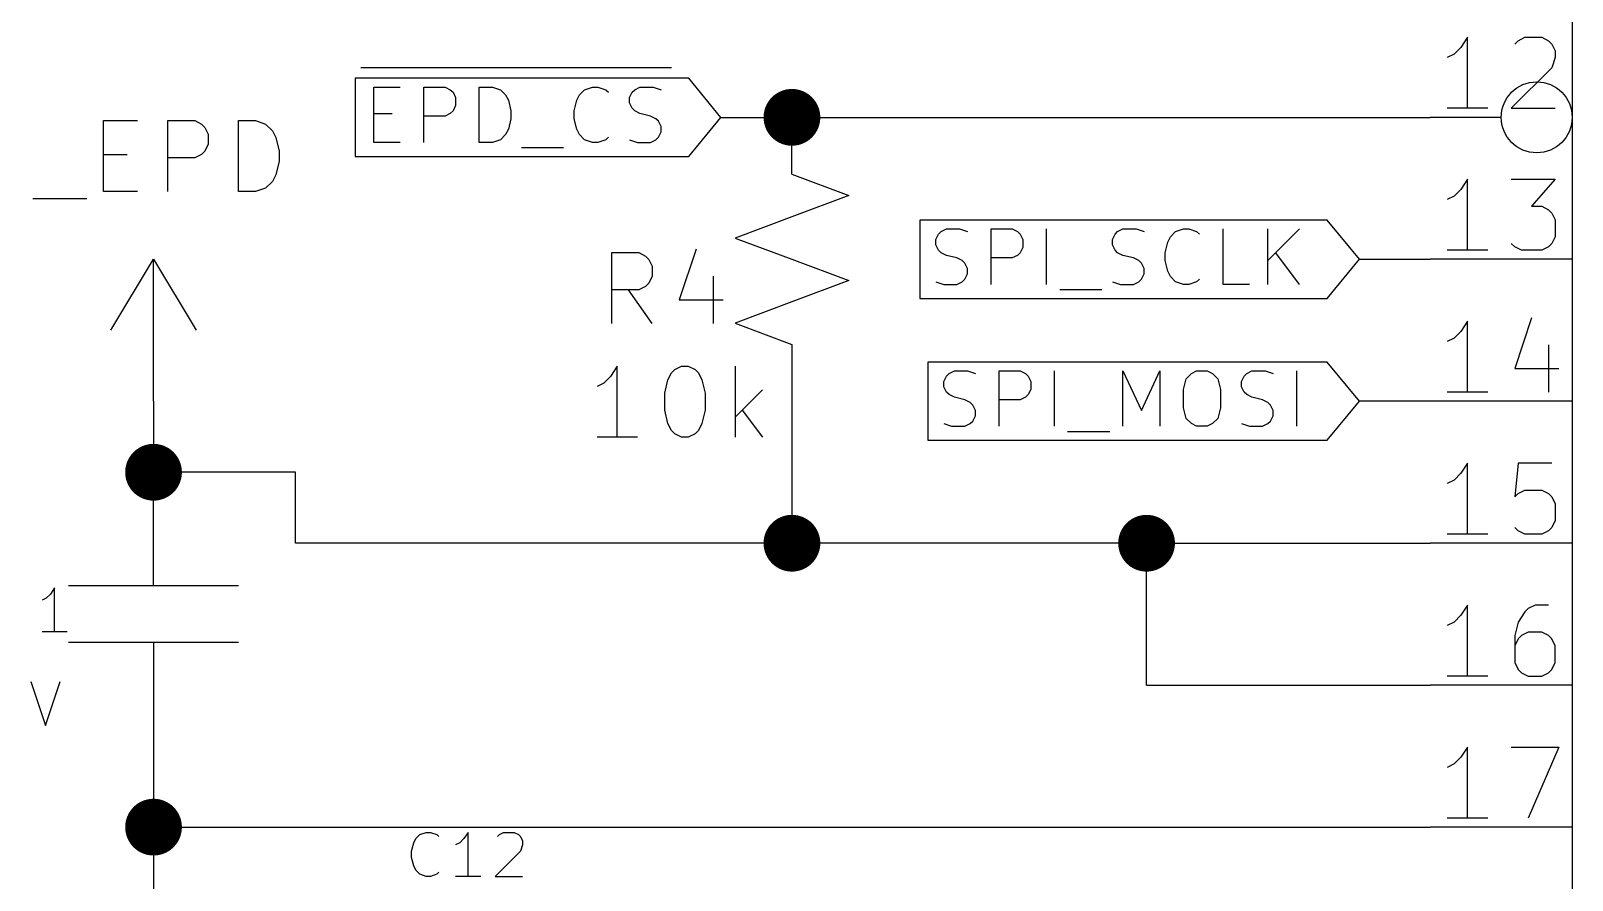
# Model space of a CAD drawing. Extents: x 0.4 to 16.1, y -11.3 to -0.4.
# Drawn here: x 10.164 to 11.25, y -2.487 to -1.889 of the extents above; entities that cross this region are included whole.
import ezdxf

# ---------------------------------------------------------------- set-up
doc = ezdxf.new("R2010")
doc.units = 0
doc.header["$MEASUREMENT"] = 0
for name, color, linetype in [('CYAN2', 4, 'CONTINUOUS'), ('GREEN2', 3, 'CONTINUOUS'), ('LYELLOW', 51, 'CONTINUOUS'), ('RED2', 1, 'CONTINUOUS')]:
    doc.layers.add(name, color=color, linetype=linetype)

msp = doc.modelspace()

# ---------------------------------------------------------------- linework, layer by layer
at = {"layer": 'CYAN2', "linetype": 'CONTINUOUS'}
for p, q in [((10.2148, -2.0023), (10.2148, -1.9523)), ((10.2148, -1.9523), (10.2386, -1.9523)), ((10.26, -2.0023), (10.26, -1.9523)), ((10.26, -1.9523), (10.279, -1.9523)), ((10.279, -1.9523), (10.2838, -1.95469)), ((10.2838, -1.95469), (10.2862, -1.95706)), ((10.31, -2.0023), (10.31, -1.9523)), ((10.31, -1.9523), (10.3219, -1.9523)), ((10.3219, -1.9523), (10.329, -1.95469)), ((10.329, -1.95469), (10.3338, -1.95944)), ((10.2862, -1.95706), (10.2886, -1.96183)), ((10.2886, -1.96183), (10.2886, -1.96897)), ((10.3338, -1.95944), (10.3362, -1.96421)), ((10.3362, -1.96421), (10.3386, -1.97373)), ((10.2148, -1.97611), (10.2314, -1.97611)), ((10.2838, -1.97611), (10.279, -1.97849)), ((10.2862, -1.97373), (10.2838, -1.97611)), ((10.2886, -1.96897), (10.2862, -1.97373)), ((10.3386, -1.97373), (10.3386, -1.98087)), ((10.279, -1.97849), (10.26, -1.97849)), ((10.3386, -1.98087), (10.3362, -1.9904)), ((10.3338, -1.99516), (10.329, -1.99992)), ((10.3362, -1.9904), (10.3338, -1.99516)), ((10.1648, -2.00706), (10.2029, -2.00706)), ((10.2386, -2.0023), (10.2148, -2.0023)), ((10.3219, -2.0023), (10.31, -2.0023)), ((10.329, -1.99992), (10.3219, -2.0023)), ((10.573, -2.0953), (10.573, -2.0453)), ((10.573, -2.0453), (10.5921, -2.0453)), ((10.5921, -2.0453), (10.5968, -2.04769)), ((10.5968, -2.04769), (10.5992, -2.05006)), ((10.5992, -2.05006), (10.6016, -2.05483)), ((10.6326, -2.04292), (10.6206, -2.07863)), ((10.6016, -2.06197), (10.5992, -2.06673)), ((10.6016, -2.05483), (10.6016, -2.06197)), ((10.6445, -2.06197), (10.6445, -2.0953)), ((10.5921, -2.07149), (10.573, -2.07149)), ((10.6016, -2.0953), (10.5849, -2.07149)), ((10.5968, -2.06911), (10.5921, -2.07149)), ((10.5992, -2.06673), (10.5968, -2.06911)), ((10.6206, -2.07863), (10.6516, -2.07863)), ((10.5769, -2.1253), (10.5722, -2.13244)), ((10.5769, -2.1753), (10.5769, -2.1253)), ((10.615, -2.13006), (10.6174, -2.12769)), ((10.6174, -2.12769), (10.6222, -2.1253)), ((10.6222, -2.1253), (10.6269, -2.1253)), ((10.6269, -2.1253), (10.6317, -2.12769)), ((10.6317, -2.12769), (10.6341, -2.13006)), ((10.6603, -2.1753), (10.6603, -2.1253)), ((10.5674, -2.13721), (10.5626, -2.13959)), ((10.5722, -2.13244), (10.5674, -2.13721)), ((10.6103, -2.14435), (10.6126, -2.13483)), ((10.6126, -2.13483), (10.615, -2.13006)), ((10.6341, -2.13006), (10.6365, -2.13483)), ((10.6365, -2.13483), (10.6388, -2.14435)), ((10.6103, -2.15626), (10.6103, -2.14435)), ((10.6388, -2.14435), (10.6388, -2.15626)), ((10.6793, -2.14197), (10.6603, -2.16102)), ((10.6126, -2.16578), (10.6103, -2.15626)), ((10.6388, -2.15626), (10.6365, -2.16578)), ((10.665, -2.15626), (10.6793, -2.1753)), ((10.615, -2.17054), (10.6126, -2.16578)), ((10.6174, -2.17292), (10.615, -2.17054)), ((10.6222, -2.1753), (10.6174, -2.17292)), ((10.6317, -2.17292), (10.6269, -2.1753)), ((10.6341, -2.17054), (10.6317, -2.17292)), ((10.6365, -2.16578), (10.6341, -2.17054)), ((10.5912, -2.1753), (10.5626, -2.1753)), ((10.6269, -2.1753), (10.6222, -2.1753)), ((10.1803, -2.28135), (10.1773, -2.28578)), ((10.1803, -2.31235), (10.1803, -2.28135)), ((10.1744, -2.28873), (10.1714, -2.29021)), ((10.1773, -2.28578), (10.1744, -2.28873)), ((10.1891, -2.31235), (10.1714, -2.31235)), ((10.1635, -2.34735), (10.1738, -2.37835)), ((10.1738, -2.37835), (10.1842, -2.34735)), ((10.4348, -2.45811), (10.4378, -2.45517)), ((10.4378, -2.45517), (10.4422, -2.45369)), ((10.4422, -2.45369), (10.4452, -2.45369)), ((10.4452, -2.45369), (10.4496, -2.45517)), ((10.4496, -2.45517), (10.4511, -2.45664)), ((10.4717, -2.45369), (10.4688, -2.45811)), ((10.4717, -2.48469), (10.4717, -2.45369)), ((10.4924, -2.45664), (10.4939, -2.45517)), ((10.4939, -2.45517), (10.4968, -2.45369)), ((10.4968, -2.45369), (10.5042, -2.45369)), ((10.5042, -2.45369), (10.5072, -2.45517)), ((10.5072, -2.45517), (10.5086, -2.45664)), ((10.4319, -2.46697), (10.4334, -2.46107)), ((10.4334, -2.46107), (10.4348, -2.45811)), ((10.4658, -2.46107), (10.4629, -2.46254)), ((10.4688, -2.45811), (10.4658, -2.46107)), ((10.5086, -2.45664), (10.5101, -2.45959)), ((10.5101, -2.46254), (10.5086, -2.46697)), ((10.5101, -2.45959), (10.5101, -2.46254)), ((10.4319, -2.4714), (10.4319, -2.46697)), ((10.4334, -2.47731), (10.4319, -2.4714)), ((10.5086, -2.46697), (10.4909, -2.48469)), ((10.4348, -2.48026), (10.4334, -2.47731)), ((10.4378, -2.48321), (10.4348, -2.48026)), ((10.4422, -2.48469), (10.4378, -2.48321)), ((10.4452, -2.48469), (10.4422, -2.48469)), ((10.4496, -2.48321), (10.4452, -2.48469)), ((10.4511, -2.48174), (10.4496, -2.48321)), ((10.4806, -2.48469), (10.4629, -2.48469)), ((10.4909, -2.48469), (10.5101, -2.48469))]:
    msp.add_line(p, q, dxfattribs=at)
at = {"layer": 'GREEN2', "linetype": 'CONTINUOUS'}
for p, q in [((10.65, -1.95), (10.7, -1.95)), ((10.7, -1.95), (11.15, -1.95)), ((11.1, -2.05), (11.15, -2.05)), ((10.25, -2.15), (10.25, -2.2)), ((10.7, -2.15), (10.7, -2.25)), ((11.15, -2.15), (11.1, -2.15)), ((10.35, -2.2), (10.25, -2.2)), ((10.35, -2.25), (10.35, -2.2)), ((10.7, -2.25), (10.35, -2.25)), ((10.95, -2.25), (10.7, -2.25)), ((10.95, -2.35), (10.95, -2.25)), ((10.95, -2.25), (11.15, -2.25)), ((10.95, -2.35), (11.15, -2.35)), ((10.25, -2.4), (10.25, -2.45)), ((10.25, -2.45), (10.25, -2.55)), ((10.25, -2.45), (11.15, -2.45))]:
    msp.add_line(p, q, dxfattribs=at)
at = {"layer": 'GREEN2', "const_width": 0.02}
for points in [[(10.69, -1.95, 1), (10.71, -1.95, 1)], [(10.24, -2.2, 1), (10.26, -2.2, 1)], [(10.69, -2.25, 1), (10.71, -2.25, 1)], [(10.94, -2.25, 1), (10.96, -2.25, 1)], [(10.24, -2.45, 1), (10.26, -2.45, 1)]]:
    msp.add_lwpolyline(points, format="xyb", close=True, dxfattribs=at)
at = {"layer": 'LYELLOW', "linetype": 'CONTINUOUS'}
msp.add_line((11.25, -0.75), (11.25, -3.25), dxfattribs=at)
at = {"layer": 'RED2', "linetype": 'CONTINUOUS'}
for p, q in [((11.25, -0.75), (11.25, -3.25)), ((11.25, -0.75), (11.25, -3.25)), ((11.1714, -1.90076), (11.1667, -1.90552)), ((11.1762, -1.89361), (11.1714, -1.90076)), ((11.1762, -1.94361), (11.1762, -1.89361)), ((11.2095, -1.89837), (11.2119, -1.896)), ((11.2119, -1.896), (11.2167, -1.89361)), ((11.2167, -1.89361), (11.2286, -1.89361)), ((11.2286, -1.89361), (11.2333, -1.896)), ((11.2333, -1.896), (11.2357, -1.89837)), ((11.2357, -1.89837), (11.2381, -1.90314)), ((11.1667, -1.90552), (11.1619, -1.9079)), ((11.2381, -1.9079), (11.2357, -1.91504)), ((11.2381, -1.90314), (11.2381, -1.9079)), ((10.6274, -1.9225), (10.3922, -1.9225)), ((10.3922, -1.9225), (10.3922, -1.95)), ((10.3961, -1.9149), (10.4313, -1.9149)), ((10.4313, -1.9149), (10.4703, -1.9149)), ((10.4703, -1.9149), (10.5093, -1.9149)), ((10.5093, -1.9149), (10.5391, -1.9149)), ((10.5391, -1.9149), (10.5781, -1.9149)), ((10.5781, -1.9149), (10.6152, -1.9149)), ((10.65, -1.95), (10.6274, -1.9225)), ((11.2357, -1.91504), (11.2071, -1.94361)), ((10.4053, -1.96764), (10.4053, -1.92864)), ((10.4053, -1.92864), (10.4239, -1.92864)), ((10.4406, -1.96764), (10.4406, -1.92864)), ((10.4406, -1.92864), (10.4555, -1.92864)), ((10.4555, -1.92864), (10.4592, -1.9305)), ((10.4592, -1.9305), (10.4611, -1.93235)), ((10.4611, -1.93235), (10.4629, -1.93607)), ((10.4796, -1.96764), (10.4796, -1.92864)), ((10.4796, -1.92864), (10.4889, -1.92864)), ((10.4889, -1.92864), (10.4945, -1.9305)), ((10.4945, -1.9305), (10.4982, -1.93421)), ((10.5502, -1.93421), (10.5539, -1.9305)), ((10.5539, -1.9305), (10.5595, -1.92864)), ((10.5595, -1.92864), (10.5632, -1.92864)), ((10.5632, -1.92864), (10.5688, -1.9305)), ((10.5688, -1.9305), (10.5706, -1.93235)), ((10.5855, -1.93607), (10.5873, -1.93235)), ((10.5873, -1.93235), (10.5892, -1.9305)), ((10.5892, -1.9305), (10.5929, -1.92864)), ((10.5929, -1.92864), (10.6022, -1.92864)), ((10.6022, -1.92864), (10.6078, -1.9305)), ((10.4629, -1.94164), (10.4611, -1.94535)), ((10.4629, -1.93607), (10.4629, -1.94164)), ((10.4982, -1.93421), (10.5001, -1.93793)), ((10.5001, -1.93793), (10.5019, -1.94535)), ((10.5465, -1.94535), (10.5483, -1.93793)), ((10.5483, -1.93793), (10.5502, -1.93421)), ((10.5855, -1.93978), (10.5855, -1.93607)), ((10.5873, -1.9435), (10.5855, -1.93978)), ((10.5892, -1.94535), (10.5873, -1.9435)), ((11.1905, -1.94361), (11.1619, -1.94361)), ((11.2071, -1.94361), (11.2381, -1.94361)), ((10.3922, -1.95), (10.3922, -1.9775)), ((10.4053, -1.94721), (10.4183, -1.94721)), ((10.4555, -1.94907), (10.4406, -1.94907)), ((10.4592, -1.94721), (10.4555, -1.94907)), ((10.4611, -1.94535), (10.4592, -1.94721)), ((10.5019, -1.95093), (10.5001, -1.95835)), ((10.5019, -1.94535), (10.5019, -1.95093)), ((10.5465, -1.95093), (10.5465, -1.94535)), ((10.5483, -1.95835), (10.5465, -1.95093)), ((10.5929, -1.94721), (10.5892, -1.94535)), ((10.6003, -1.94907), (10.5929, -1.94721)), ((10.6041, -1.95093), (10.6003, -1.94907)), ((10.6059, -1.95278), (10.6041, -1.95093)), ((10.6078, -1.9565), (10.6059, -1.95278)), ((10.6274, -1.9775), (10.65, -1.95)), ((10.7, -1.99), (10.7, -1.95)), ((11.2, -1.95), (11.15, -1.95)), ((10.4945, -1.96578), (10.4889, -1.96764)), ((10.4982, -1.96207), (10.4945, -1.96578)), ((10.5001, -1.95835), (10.4982, -1.96207)), ((10.5502, -1.96207), (10.5483, -1.95835)), ((10.5539, -1.96578), (10.5502, -1.96207)), ((10.5595, -1.96764), (10.5539, -1.96578)), ((10.5688, -1.96578), (10.5632, -1.96764)), ((10.5706, -1.96393), (10.5688, -1.96578)), ((10.5855, -1.96578), (10.5911, -1.96764)), ((10.6003, -1.96764), (10.6041, -1.96578)), ((10.6041, -1.96578), (10.6059, -1.96393)), ((10.6059, -1.96393), (10.6078, -1.96021)), ((10.6078, -1.96021), (10.6078, -1.9565)), ((10.4239, -1.96764), (10.4053, -1.96764)), ((10.4889, -1.96764), (10.4796, -1.96764)), ((10.5093, -1.97135), (10.5391, -1.97135)), ((10.5632, -1.96764), (10.5595, -1.96764)), ((10.5911, -1.96764), (10.6003, -1.96764)), ((10.3922, -1.9775), (10.6274, -1.9775)), ((10.7, -1.99), (10.74, -2.005)), ((11.1762, -1.99361), (11.1714, -2.00076)), ((11.1762, -2.04361), (11.1762, -1.99361)), ((11.2071, -1.99361), (11.2381, -1.99361)), ((11.2381, -1.99361), (11.2214, -2.01266)), ((10.74, -2.005), (10.7, -2.02)), ((11.1667, -2.00552), (11.1619, -2.0079)), ((11.1714, -2.00076), (11.1667, -2.00552)), ((10.7, -2.02), (10.66, -2.035)), ((11.2214, -2.01266), (11.2286, -2.01266)), ((11.2286, -2.01266), (11.2333, -2.01504)), ((11.2333, -2.01504), (11.2357, -2.01742)), ((11.2357, -2.01742), (11.2381, -2.02219)), ((11.0774, -2.0225), (10.7902, -2.0225)), ((10.7902, -2.0225), (10.7902, -2.05)), ((10.8033, -2.03235), (10.8052, -2.0305)), ((10.8052, -2.0305), (10.8089, -2.02864)), ((10.8089, -2.02864), (10.8182, -2.02864)), ((10.8182, -2.02864), (10.8238, -2.0305)), ((10.8405, -2.06764), (10.8405, -2.02864)), ((10.8405, -2.02864), (10.8553, -2.02864)), ((10.8553, -2.02864), (10.8591, -2.0305)), ((10.8591, -2.0305), (10.8609, -2.03235)), ((10.8795, -2.06764), (10.8795, -2.02864)), ((10.9278, -2.03235), (10.9296, -2.0305)), ((10.9296, -2.0305), (10.9333, -2.02864)), ((10.9333, -2.02864), (10.9426, -2.02864)), ((10.9426, -2.02864), (10.9482, -2.0305)), ((10.9668, -2.03421), (10.9705, -2.0305)), ((10.9705, -2.0305), (10.9761, -2.02864)), ((10.9761, -2.02864), (10.9798, -2.02864)), ((10.9798, -2.02864), (10.9853, -2.0305)), ((10.9853, -2.0305), (10.9872, -2.03235)), ((11.0039, -2.06764), (11.0039, -2.02864)), ((11.0355, -2.06764), (11.0355, -2.02864)), ((11.0578, -2.02864), (11.0355, -2.05093)), ((11.1, -2.05), (11.0774, -2.0225)), ((11.2381, -2.02219), (11.2381, -2.03409)), ((10.66, -2.035), (10.7, -2.05)), ((10.8015, -2.03607), (10.8033, -2.03235)), ((10.8015, -2.03978), (10.8015, -2.03607)), ((10.8033, -2.0435), (10.8015, -2.03978)), ((10.8609, -2.03235), (10.8628, -2.03607)), ((10.8628, -2.04164), (10.8609, -2.04535)), ((10.8628, -2.03607), (10.8628, -2.04164)), ((10.9259, -2.03607), (10.9278, -2.03235)), ((10.9259, -2.03978), (10.9259, -2.03607)), ((10.9278, -2.0435), (10.9259, -2.03978)), ((10.9631, -2.04535), (10.9649, -2.03793)), ((10.9649, -2.03793), (10.9668, -2.03421)), ((11.2095, -2.04123), (11.2071, -2.03885)), ((11.2143, -2.04361), (11.2095, -2.04123)), ((11.2333, -2.04123), (11.2286, -2.04361)), ((11.2357, -2.03885), (11.2333, -2.04123)), ((11.2381, -2.03409), (11.2357, -2.03885)), ((10.22, -2.1), (10.25, -2.05)), ((10.25, -2.15), (10.25, -2.05)), ((10.25, -2.05), (10.28, -2.1)), ((10.7, -2.05), (10.74, -2.065)), ((10.7902, -2.05), (10.7902, -2.0775)), ((10.8052, -2.04535), (10.8033, -2.0435)), ((10.8089, -2.04721), (10.8052, -2.04535)), ((10.8163, -2.04907), (10.8089, -2.04721)), ((10.8201, -2.05093), (10.8163, -2.04907)), ((10.8219, -2.05278), (10.8201, -2.05093)), ((10.8238, -2.0565), (10.8219, -2.05278)), ((10.8553, -2.04907), (10.8405, -2.04907)), ((10.8591, -2.04721), (10.8553, -2.04907)), ((10.8609, -2.04535), (10.8591, -2.04721)), ((10.9296, -2.04535), (10.9278, -2.0435)), ((10.9333, -2.04721), (10.9296, -2.04535)), ((10.9408, -2.04907), (10.9333, -2.04721)), ((10.9445, -2.05093), (10.9408, -2.04907)), ((10.9463, -2.05278), (10.9445, -2.05093)), ((10.9482, -2.0565), (10.9463, -2.05278)), ((10.9631, -2.05093), (10.9631, -2.04535)), ((10.9649, -2.05835), (10.9631, -2.05093)), ((11.0578, -2.06764), (11.0411, -2.04535)), ((11.0774, -2.0775), (11.1, -2.05)), ((11.25, -2.05), (11.15, -2.05)), ((11.1905, -2.04361), (11.1619, -2.04361)), ((11.2286, -2.04361), (11.2143, -2.04361)), ((10.8201, -2.06578), (10.8219, -2.06393)), ((10.8219, -2.06393), (10.8238, -2.06021)), ((10.8238, -2.06021), (10.8238, -2.0565)), ((10.9445, -2.06578), (10.9463, -2.06393)), ((10.9463, -2.06393), (10.9482, -2.06021)), ((10.9482, -2.06021), (10.9482, -2.0565)), ((10.9668, -2.06207), (10.9649, -2.05835)), ((10.9705, -2.06578), (10.9668, -2.06207)), ((10.9872, -2.06393), (10.9853, -2.06578)), ((10.74, -2.065), (10.7, -2.08)), ((10.8015, -2.06578), (10.8071, -2.06764)), ((10.8071, -2.06764), (10.8163, -2.06764)), ((10.8163, -2.06764), (10.8201, -2.06578)), ((10.8888, -2.07135), (10.9185, -2.07135)), ((10.9259, -2.06578), (10.9315, -2.06764)), ((10.9315, -2.06764), (10.9408, -2.06764)), ((10.9408, -2.06764), (10.9445, -2.06578)), ((10.9761, -2.06764), (10.9705, -2.06578)), ((10.9798, -2.06764), (10.9761, -2.06764)), ((10.9853, -2.06578), (10.9798, -2.06764)), ((11.0225, -2.06764), (11.0039, -2.06764)), ((10.7, -2.08), (10.66, -2.095)), ((10.7902, -2.0775), (11.0774, -2.0775)), ((10.66, -2.095), (10.7, -2.11)), ((11.1762, -2.09361), (11.1714, -2.10076)), ((11.1762, -2.14361), (11.1762, -2.09361)), ((11.2214, -2.09123), (11.2095, -2.12694)), ((11.1667, -2.10552), (11.1619, -2.1079)), ((11.1714, -2.10076), (11.1667, -2.10552)), ((10.7, -2.11), (10.7, -2.15)), ((11.2333, -2.11028), (11.2333, -2.14361)), ((11.0774, -2.1225), (10.7958, -2.1225)), ((10.7958, -2.1225), (10.7958, -2.15)), ((10.8108, -2.1305), (10.8145, -2.12864)), ((10.8145, -2.12864), (10.8238, -2.12864)), ((10.8238, -2.12864), (10.8293, -2.1305)), ((10.8461, -2.16764), (10.8461, -2.12864)), ((10.8461, -2.12864), (10.8609, -2.12864)), ((10.8609, -2.12864), (10.8646, -2.1305)), ((10.8851, -2.16764), (10.8851, -2.12864)), ((10.9333, -2.16764), (10.9333, -2.12864)), ((10.9333, -2.12864), (10.9463, -2.1565)), ((10.9463, -2.1565), (10.9593, -2.12864)), ((10.9593, -2.12864), (10.9593, -2.16764)), ((10.9816, -2.1305), (10.9853, -2.12864)), ((10.9853, -2.12864), (10.9928, -2.12864)), ((10.9928, -2.12864), (10.9965, -2.1305)), ((11.0206, -2.1305), (11.0243, -2.12864)), ((11.0243, -2.12864), (11.0336, -2.12864)), ((11.0336, -2.12864), (11.0392, -2.1305)), ((11.0559, -2.16764), (11.0559, -2.12864)), ((11.1, -2.15), (11.0774, -2.1225)), ((11.2095, -2.12694), (11.2405, -2.12694)), ((10.8071, -2.13607), (10.8089, -2.13235)), ((10.8071, -2.13978), (10.8071, -2.13607)), ((10.8089, -2.1435), (10.8071, -2.13978)), ((10.8089, -2.13235), (10.8108, -2.1305)), ((10.8646, -2.1305), (10.8665, -2.13235)), ((10.8665, -2.13235), (10.8683, -2.13607)), ((10.8683, -2.13607), (10.8683, -2.14164)), ((10.9761, -2.14164), (10.9779, -2.13421)), ((10.9779, -2.13421), (10.9816, -2.1305)), ((10.9965, -2.1305), (11.0002, -2.13421)), ((11.0002, -2.13421), (11.0021, -2.14164)), ((11.0169, -2.13607), (11.0188, -2.13235)), ((11.0169, -2.13978), (11.0169, -2.13607)), ((11.0188, -2.1435), (11.0169, -2.13978)), ((11.0188, -2.13235), (11.0206, -2.1305)), ((10.7958, -2.15), (10.7958, -2.1775)), ((10.8108, -2.14535), (10.8089, -2.1435)), ((10.8145, -2.14721), (10.8108, -2.14535)), ((10.8219, -2.14907), (10.8145, -2.14721)), ((10.8256, -2.15093), (10.8219, -2.14907)), ((10.8275, -2.15278), (10.8256, -2.15093)), ((10.8609, -2.14907), (10.8461, -2.14907)), ((10.8646, -2.14721), (10.8609, -2.14907)), ((10.8665, -2.14535), (10.8646, -2.14721)), ((10.8683, -2.14164), (10.8665, -2.14535)), ((10.9761, -2.15464), (10.9761, -2.14164)), ((11.0021, -2.14164), (11.0021, -2.15464)), ((11.0206, -2.14535), (11.0188, -2.1435)), ((11.0243, -2.14721), (11.0206, -2.14535)), ((11.0318, -2.14907), (11.0243, -2.14721)), ((11.0355, -2.15093), (11.0318, -2.14907)), ((11.0373, -2.15278), (11.0355, -2.15093)), ((11.0774, -2.1775), (11.1, -2.15)), ((11.25, -2.15), (11.15, -2.15)), ((11.1905, -2.14361), (11.1619, -2.14361)), ((10.8293, -2.1565), (10.8275, -2.15278)), ((10.8275, -2.16393), (10.8293, -2.16021)), ((10.8293, -2.16021), (10.8293, -2.1565)), ((10.9779, -2.16207), (10.9761, -2.15464)), ((10.9816, -2.16578), (10.9779, -2.16207)), ((11.0002, -2.16207), (10.9965, -2.16578)), ((11.0021, -2.15464), (11.0002, -2.16207)), ((11.0392, -2.1565), (11.0373, -2.15278)), ((11.0373, -2.16393), (11.0392, -2.16021)), ((11.0392, -2.16021), (11.0392, -2.1565)), ((10.8071, -2.16578), (10.8126, -2.16764)), ((10.8126, -2.16764), (10.8219, -2.16764)), ((10.8219, -2.16764), (10.8256, -2.16578)), ((10.8256, -2.16578), (10.8275, -2.16393)), ((10.8943, -2.17135), (10.9241, -2.17135)), ((10.9853, -2.16764), (10.9816, -2.16578)), ((10.9928, -2.16764), (10.9853, -2.16764)), ((10.9965, -2.16578), (10.9928, -2.16764)), ((11.0169, -2.16578), (11.0225, -2.16764)), ((11.0225, -2.16764), (11.0318, -2.16764)), ((11.0318, -2.16764), (11.0355, -2.16578)), ((11.0355, -2.16578), (11.0373, -2.16393)), ((10.7958, -2.1775), (11.0774, -2.1775)), ((11.1762, -2.19361), (11.1714, -2.20076)), ((11.1762, -2.24361), (11.1762, -2.19361)), ((11.2119, -2.19361), (11.2095, -2.21742)), ((11.2357, -2.19361), (11.2119, -2.19361)), ((10.25, -2.28), (10.25, -2.2)), ((11.1667, -2.20552), (11.1619, -2.2079)), ((11.1714, -2.20076), (11.1667, -2.20552)), ((11.2095, -2.21742), (11.2119, -2.21504)), ((11.2119, -2.21504), (11.2167, -2.21266)), ((11.2167, -2.21266), (11.2286, -2.21266)), ((11.2286, -2.21266), (11.2333, -2.21504)), ((11.2333, -2.21504), (11.2357, -2.21742)), ((11.2357, -2.21742), (11.2381, -2.22219)), ((11.2381, -2.22219), (11.2381, -2.23409)), ((11.2381, -2.23409), (11.2357, -2.23885)), ((11.1905, -2.24361), (11.1619, -2.24361)), ((11.2119, -2.24123), (11.2095, -2.23885)), ((11.2167, -2.24361), (11.2119, -2.24123)), ((11.2286, -2.24361), (11.2167, -2.24361)), ((11.2333, -2.24123), (11.2286, -2.24361)), ((11.2357, -2.23885), (11.2333, -2.24123)), ((11.25, -2.25), (11.15, -2.25)), ((10.31, -2.28), (10.19, -2.28)), ((11.1714, -2.30076), (11.1667, -2.30552)), ((11.1762, -2.29361), (11.1714, -2.30076)), ((11.1762, -2.34361), (11.1762, -2.29361)), ((11.2167, -2.29837), (11.2119, -2.30552)), ((11.219, -2.296), (11.2167, -2.29837)), ((11.2238, -2.29361), (11.219, -2.296)), ((11.2333, -2.29361), (11.2238, -2.29361)), ((11.1667, -2.30552), (11.1619, -2.3079)), ((11.2119, -2.30552), (11.2095, -2.31504)), ((11.219, -2.31266), (11.2143, -2.31504)), ((11.2286, -2.31266), (11.219, -2.31266)), ((11.2333, -2.31504), (11.2286, -2.31266)), ((10.31, -2.32), (10.19, -2.32)), ((10.25, -2.32), (10.25, -2.4)), ((11.2095, -2.31504), (11.2095, -2.33409)), ((11.2119, -2.31742), (11.2095, -2.32219)), ((11.2143, -2.31504), (11.2119, -2.31742)), ((11.2357, -2.31742), (11.2333, -2.31504)), ((11.2381, -2.32219), (11.2357, -2.31742)), ((11.2381, -2.33409), (11.2381, -2.32219)), ((11.2095, -2.33409), (11.2119, -2.33885)), ((11.2357, -2.33885), (11.2381, -2.33409)), ((11.1905, -2.34361), (11.1619, -2.34361)), ((11.2119, -2.33885), (11.2143, -2.34123)), ((11.2143, -2.34123), (11.219, -2.34361)), ((11.219, -2.34361), (11.2286, -2.34361)), ((11.2286, -2.34361), (11.2333, -2.34123)), ((11.2333, -2.34123), (11.2357, -2.33885)), ((11.25, -2.35), (11.15, -2.35)), ((11.1714, -2.40076), (11.1667, -2.40552)), ((11.1762, -2.39361), (11.1714, -2.40076)), ((11.1762, -2.44361), (11.1762, -2.39361)), ((11.2071, -2.39361), (11.2405, -2.39361)), ((11.2405, -2.39361), (11.219, -2.44361)), ((11.1667, -2.40552), (11.1619, -2.4079)), ((11.1905, -2.44361), (11.1619, -2.44361)), ((11.25, -2.45), (11.15, -2.45))]:
    msp.add_line(p, q, dxfattribs=at)
at = {"layer": 'RED2'}
msp.add_circle((11.225, -1.95), 0.025, dxfattribs=at)

doc.saveas('drawing.dxf')
